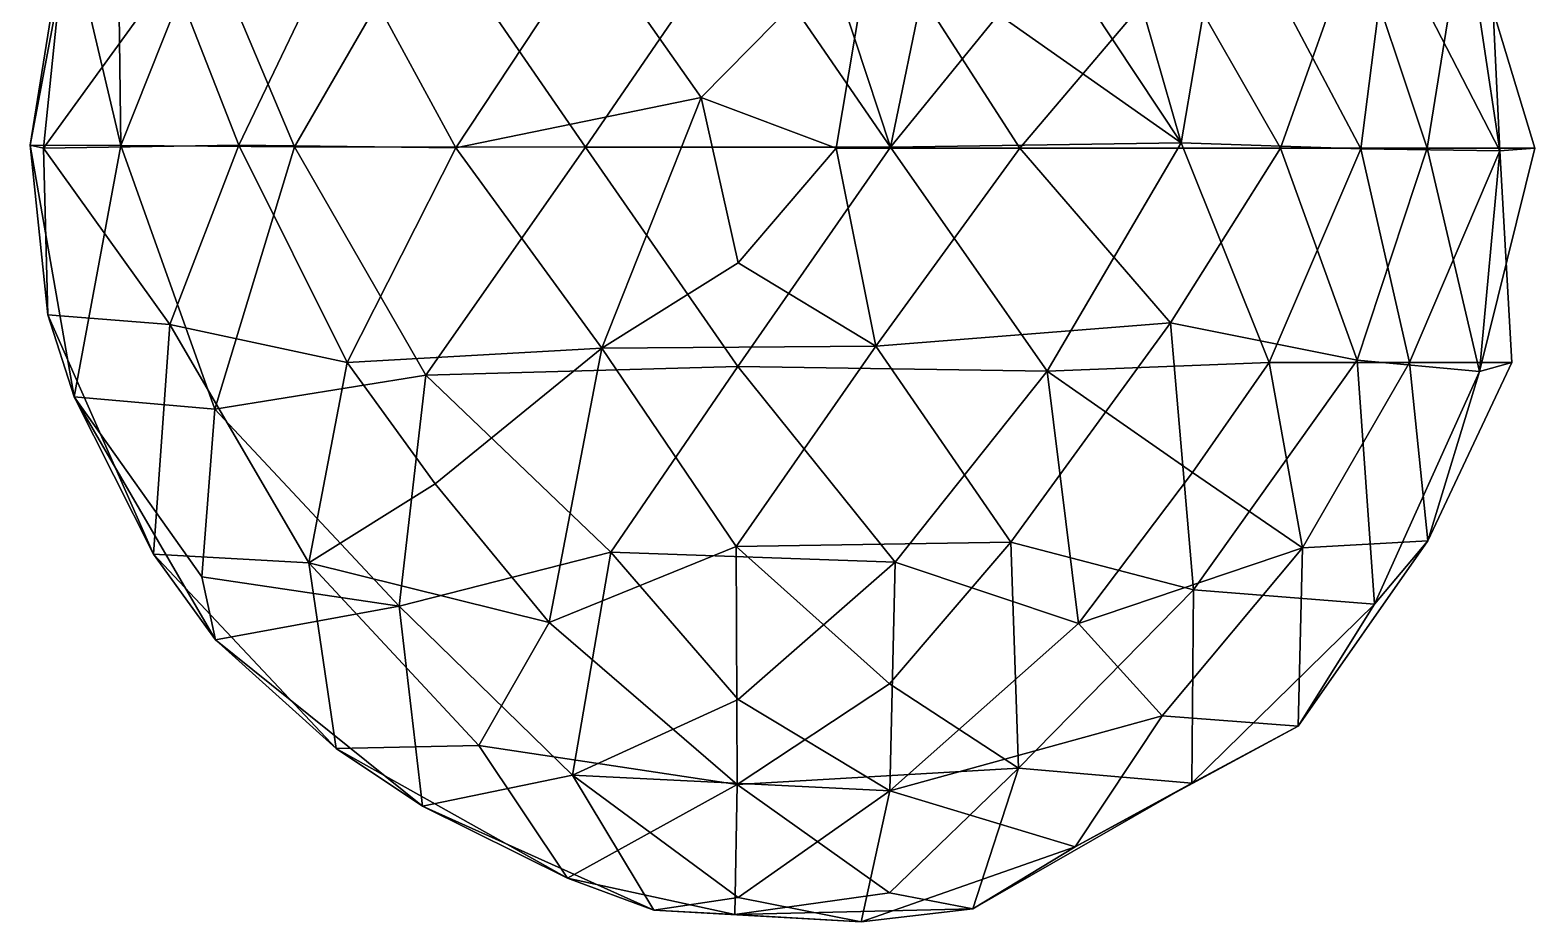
# Model space of a CAD drawing. Extents: x 290034 to 295698, y 4553723 to 4561693.
# Drawn here: x 292595.6 to 292720.7, y 4558700 to 4558774.2 of the extents above; entities that cross this region are included whole.
import ezdxf

# ---------------------------------------------------------------- set-up
doc = ezdxf.new("R2010")
doc.units = 0
doc.layers.add('Au_ppm_Pref_-_0_2', color=7, linetype='CONTINUOUS')

msp = doc.modelspace()

# ---------------------------------------------------------------- linework, layer by layer
at = {"layer": 'Au_ppm_Pref_-_0_2'}
for points in [[(292686.82, 4558780.5, 1844.8), (292694.89, 4558785.81, 1843.64), (292691.32, 4558764.84, 1845.03)], [(292691.32, 4558764.84, 1845.03), (292694.89, 4558785.81, 1843.64), (292706.27, 4558764.32, 1841.91)], [(292694.89, 4558785.81, 1843.64), (292708.52, 4558782.19, 1839.86), (292706.27, 4558764.32, 1841.91)], [(292595.55, 4558764.62, 1834.8), (292598.05, 4558777.92, 1829.31), (292598.61, 4558783.66, 1835.34)], [(292598.61, 4558783.66, 1835.34), (292603.09, 4558764.6, 1841.38), (292595.55, 4558764.62, 1834.8)], [(292603.09, 4558764.6, 1841.38), (292598.61, 4558783.66, 1835.34), (292602.87, 4558782.19, 1841.19)], [(292711.78, 4558764.38, 1824.17), (292714.88, 4558783.72, 1829.54), (292705.87, 4558782.09, 1823.33)], [(292711.78, 4558764.38, 1824.17), (292720.74, 4558764.38, 1829.31), (292714.88, 4558783.72, 1829.54)], [(292714.88, 4558783.72, 1829.54), (292720.74, 4558764.38, 1829.31), (292717.83, 4558764.15, 1834.94)], [(292714.88, 4558783.72, 1829.54), (292717.83, 4558764.15, 1834.94), (292716.96, 4558782.19, 1835.25)], [(292628.58, 4558783.61, 1845.32), (292617.55, 4558764.49, 1844.99), (292610.1, 4558782.19, 1844.29)], [(292641.76, 4558764.46, 1846.41), (292617.55, 4558764.49, 1844.99), (292628.58, 4558783.61, 1845.32)], [(292654.44, 4558782.96, 1846.05), (292641.76, 4558764.46, 1846.41), (292628.58, 4558783.61, 1845.32)], [(292667.13, 4558764.47, 1846.36), (292641.76, 4558764.46, 1846.41), (292654.44, 4558782.96, 1846.05)], [(292665.77, 4558783.22, 1817.69), (292642.29, 4558781.54, 1817.94), (292651.38, 4558768.61, 1814.57)], [(292665.77, 4558783.22, 1817.69), (292651.38, 4558768.61, 1814.57), (292662.61, 4558764.38, 1813.59)], [(292667.13, 4558764.47, 1846.36), (292654.44, 4558782.96, 1846.05), (292661.21, 4558782.45, 1845.9)], [(292667.13, 4558764.47, 1846.36), (292661.21, 4558782.45, 1845.9), (292670, 4558778.31, 1845.83)], [(292677.89, 4558764.39, 1818.4), (292665.77, 4558783.22, 1817.69), (292662.61, 4558764.38, 1813.59)], [(292677.89, 4558764.39, 1818.4), (292690.85, 4558779.65, 1818.94), (292665.77, 4558783.22, 1817.69)], [(292610.1, 4558782.19, 1844.29), (292603.09, 4558764.6, 1841.38), (292602.87, 4558782.19, 1841.19)], [(292617.55, 4558764.49, 1844.99), (292603.09, 4558764.6, 1841.38), (292610.1, 4558782.19, 1844.29)], [(292607.28, 4558779.05, 1824.15), (292612.91, 4558764.63, 1821.47), (292621.31, 4558782.19, 1819.63)], [(292630.97, 4558764.4, 1818.85), (292621.31, 4558782.19, 1819.63), (292612.91, 4558764.63, 1821.47)], [(292642.29, 4558781.54, 1817.94), (292621.31, 4558782.19, 1819.63), (292630.97, 4558764.4, 1818.85)], [(292642.29, 4558781.54, 1817.94), (292630.97, 4558764.4, 1818.85), (292651.38, 4558768.61, 1814.57)], [(292690.85, 4558779.65, 1818.94), (292699.57, 4558764.38, 1819.93), (292705.87, 4558782.09, 1823.33)], [(292699.57, 4558764.38, 1819.93), (292711.78, 4558764.38, 1824.17), (292705.87, 4558782.09, 1823.33)], [(292706.27, 4558764.32, 1841.91), (292708.52, 4558782.19, 1839.86), (292717.83, 4558764.15, 1834.94)], [(292716.96, 4558782.19, 1835.25), (292717.83, 4558764.15, 1834.94), (292708.52, 4558782.19, 1839.86)], [(292691.32, 4558764.84, 1845.03), (292683.89, 4558776.02, 1845.34), (292686.82, 4558780.5, 1844.8)], [(292596.66, 4558764.38, 1828.03), (292612.91, 4558764.63, 1821.47), (292607.28, 4558779.05, 1824.15)], [(292598.05, 4558777.92, 1829.31), (292596.66, 4558764.38, 1828.03), (292607.28, 4558779.05, 1824.15)], [(292677.89, 4558764.39, 1818.4), (292699.57, 4558764.38, 1819.93), (292690.85, 4558779.65, 1818.94)], [(292596.66, 4558764.38, 1828.03), (292598.05, 4558777.92, 1829.31), (292595.55, 4558764.62, 1834.8)], [(292667.13, 4558764.47, 1846.36), (292670, 4558778.31, 1845.83), (292676.11, 4558775.51, 1845.77)], [(292691.32, 4558764.84, 1845.03), (292667.13, 4558764.47, 1846.36), (292676.11, 4558775.51, 1845.77)], [(292683.89, 4558776.02, 1845.34), (292691.32, 4558764.84, 1845.03), (292676.11, 4558775.51, 1845.77)], [(292630.97, 4558764.4, 1818.85), (292643.12, 4558747.74, 1818.84), (292651.38, 4558768.61, 1814.57)], [(292643.12, 4558747.74, 1818.84), (292654.46, 4558754.84, 1814.26), (292651.38, 4558768.61, 1814.57)], [(292662.61, 4558764.38, 1813.59), (292651.38, 4558768.61, 1814.57), (292654.46, 4558754.84, 1814.26)], [(292599.23, 4558743.71, 1835.67), (292597.02, 4558750.52, 1829.31), (292595.55, 4558764.62, 1834.8)], [(292597.02, 4558750.52, 1829.31), (292596.66, 4558764.38, 1828.03), (292595.55, 4558764.62, 1834.8)], [(292599.23, 4558743.71, 1835.67), (292595.55, 4558764.62, 1834.8), (292603.09, 4558764.6, 1841.38)], [(292607.17, 4558749.71, 1824.11), (292612.91, 4558764.63, 1821.47), (292596.66, 4558764.38, 1828.03)], [(292597.02, 4558750.52, 1829.31), (292607.17, 4558749.71, 1824.11), (292596.66, 4558764.38, 1828.03)], [(292599.23, 4558743.71, 1835.67), (292603.09, 4558764.6, 1841.38), (292610.93, 4558742.69, 1842.37)], [(292617.55, 4558764.49, 1844.99), (292610.93, 4558742.69, 1842.37), (292603.09, 4558764.6, 1841.38)], [(292607.17, 4558749.71, 1824.11), (292621.93, 4558746.56, 1819.92), (292612.91, 4558764.63, 1821.47)], [(292628.48, 4558745.5, 1845.25), (292610.93, 4558742.69, 1842.37), (292617.55, 4558764.49, 1844.99)], [(292630.97, 4558764.4, 1818.85), (292612.91, 4558764.63, 1821.47), (292621.93, 4558746.56, 1819.92)], [(292641.76, 4558764.46, 1846.41), (292628.48, 4558745.5, 1845.25), (292617.55, 4558764.49, 1844.99)], [(292630.97, 4558764.4, 1818.85), (292621.93, 4558746.56, 1819.92), (292643.12, 4558747.74, 1818.84)], [(292654.44, 4558746.22, 1846.22), (292628.48, 4558745.5, 1845.25), (292641.76, 4558764.46, 1846.41)], [(292667.13, 4558764.47, 1846.36), (292654.44, 4558746.22, 1846.22), (292641.76, 4558764.46, 1846.41)], [(292667.13, 4558764.47, 1846.36), (292680.17, 4558745.84, 1845.61), (292654.44, 4558746.22, 1846.22)], [(292665.92, 4558747.91, 1818.56), (292662.61, 4558764.38, 1813.59), (292654.46, 4558754.84, 1814.26)], [(292677.89, 4558764.39, 1818.4), (292662.61, 4558764.38, 1813.59), (292665.92, 4558747.91, 1818.56)], [(292677.89, 4558764.39, 1818.4), (292665.92, 4558747.91, 1818.56), (292690.43, 4558749.87, 1819.4)], [(292667.13, 4558764.47, 1846.36), (292691.32, 4558764.84, 1845.03), (292680.17, 4558745.84, 1845.61)], [(292677.89, 4558764.39, 1818.4), (292690.43, 4558749.87, 1819.4), (292699.57, 4558764.38, 1819.93)], [(292680.17, 4558745.84, 1845.61), (292691.32, 4558764.84, 1845.03), (292698.64, 4558746.56, 1844.2)], [(292699.57, 4558764.38, 1819.93), (292690.43, 4558749.87, 1819.4), (292705.95, 4558746.74, 1823.48)], [(292691.32, 4558764.84, 1845.03), (292706.27, 4558764.32, 1841.91), (292698.64, 4558746.56, 1844.2)], [(292710.31, 4558746.56, 1840.11), (292698.64, 4558746.56, 1844.2), (292706.27, 4558764.32, 1841.91)], [(292711.78, 4558764.38, 1824.17), (292699.57, 4558764.38, 1819.93), (292705.95, 4558746.74, 1823.48)], [(292711.78, 4558764.38, 1824.17), (292705.95, 4558746.74, 1823.48), (292716.12, 4558745.82, 1829.42)], [(292706.27, 4558764.32, 1841.91), (292717.83, 4558764.15, 1834.94), (292710.31, 4558746.56, 1840.11)], [(292710.31, 4558746.56, 1840.11), (292717.83, 4558764.15, 1834.94), (292718.81, 4558746.56, 1835.25)], [(292711.78, 4558764.38, 1824.17), (292716.12, 4558745.82, 1829.42), (292720.74, 4558764.38, 1829.31)], [(292720.74, 4558764.38, 1829.31), (292716.12, 4558745.82, 1829.42), (292717.83, 4558764.15, 1834.94)], [(292718.81, 4558746.56, 1835.25), (292717.83, 4558764.15, 1834.94), (292716.12, 4558745.82, 1829.42)], [(292643.12, 4558747.74, 1818.84), (292665.92, 4558747.91, 1818.56), (292654.46, 4558754.84, 1814.26)], [(292605.81, 4558730.63, 1830.12), (292597.02, 4558750.52, 1829.31), (292599.23, 4558743.71, 1835.67)], [(292605.81, 4558730.63, 1830.12), (292607.17, 4558749.71, 1824.11), (292597.02, 4558750.52, 1829.31)], [(292665.92, 4558747.91, 1818.56), (292677.13, 4558731.62, 1819.59), (292690.43, 4558749.87, 1819.4)], [(292690.43, 4558749.87, 1819.4), (292677.13, 4558731.62, 1819.59), (292692.33, 4558727.64, 1822.79)], [(292690.43, 4558749.87, 1819.4), (292692.33, 4558727.64, 1822.79), (292705.95, 4558746.74, 1823.48)], [(292605.81, 4558730.63, 1830.12), (292618.74, 4558729.9, 1823.67), (292607.17, 4558749.71, 1824.11)], [(292618.74, 4558729.9, 1823.67), (292621.93, 4558746.56, 1819.92), (292607.17, 4558749.71, 1824.11)], [(292643.12, 4558747.74, 1818.84), (292621.93, 4558746.56, 1819.92), (292629.26, 4558736.47, 1820.01)], [(292643.12, 4558747.74, 1818.84), (292629.26, 4558736.47, 1820.01), (292638.74, 4558724.92, 1820.63)], [(292643.12, 4558747.74, 1818.84), (292638.74, 4558724.92, 1820.63), (292654.28, 4558731.25, 1819.86)], [(292665.92, 4558747.91, 1818.56), (292643.12, 4558747.74, 1818.84), (292654.28, 4558731.25, 1819.86)], [(292665.92, 4558747.91, 1818.56), (292654.28, 4558731.25, 1819.86), (292677.13, 4558731.62, 1819.59)], [(292618.74, 4558729.9, 1823.67), (292629.26, 4558736.47, 1820.01), (292621.93, 4558746.56, 1819.92)], [(292654.44, 4558746.22, 1846.22), (292643.87, 4558730.79, 1845.5), (292628.48, 4558745.5, 1845.25)], [(292654.44, 4558746.22, 1846.22), (292667.53, 4558729.96, 1845.31), (292643.87, 4558730.79, 1845.5)], [(292667.53, 4558729.96, 1845.31), (292654.44, 4558746.22, 1846.22), (292680.17, 4558745.84, 1845.61)], [(292680.17, 4558745.84, 1845.61), (292698.64, 4558746.56, 1844.2), (292692.26, 4558737.4, 1844.24)], [(292701.42, 4558731.15, 1840.49), (292692.26, 4558737.4, 1844.24), (292698.64, 4558746.56, 1844.2)], [(292692.33, 4558727.64, 1822.79), (292707.39, 4558726.47, 1829.52), (292705.95, 4558746.74, 1823.48)], [(292710.31, 4558746.56, 1840.11), (292701.42, 4558731.15, 1840.49), (292698.64, 4558746.56, 1844.2)], [(292701.42, 4558731.15, 1840.49), (292710.31, 4558746.56, 1840.11), (292711.82, 4558731.72, 1835.25)], [(292716.12, 4558745.82, 1829.42), (292705.95, 4558746.74, 1823.48), (292707.39, 4558726.47, 1829.52)], [(292718.81, 4558746.56, 1835.25), (292711.82, 4558731.72, 1835.25), (292710.31, 4558746.56, 1840.11)], [(292711.82, 4558731.72, 1835.25), (292718.81, 4558746.56, 1835.25), (292716.12, 4558745.82, 1829.42)], [(292628.48, 4558745.5, 1845.25), (292626.26, 4558726.28, 1842.55), (292610.93, 4558742.69, 1842.37)], [(292643.87, 4558730.79, 1845.5), (292626.26, 4558726.28, 1842.55), (292628.48, 4558745.5, 1845.25)], [(292680.17, 4558745.84, 1845.61), (292682.76, 4558724.85, 1843.95), (292667.53, 4558729.96, 1845.31)], [(292680.17, 4558745.84, 1845.61), (292692.26, 4558737.4, 1844.24), (292682.76, 4558724.85, 1843.95)], [(292707.39, 4558726.47, 1829.52), (292711.82, 4558731.72, 1835.25), (292716.12, 4558745.82, 1829.42)], [(292609.84, 4558728.74, 1838.47), (292599.23, 4558743.71, 1835.67), (292610.93, 4558742.69, 1842.37)], [(292609.84, 4558728.74, 1838.47), (292610.97, 4558723.48, 1836.16), (292599.23, 4558743.71, 1835.67)], [(292599.23, 4558743.71, 1835.67), (292610.97, 4558723.48, 1836.16), (292605.81, 4558730.63, 1830.12)], [(292626.26, 4558726.28, 1842.55), (292609.84, 4558728.74, 1838.47), (292610.93, 4558742.69, 1842.37)], [(292701.42, 4558731.15, 1840.49), (292682.76, 4558724.85, 1843.95), (292692.26, 4558737.4, 1844.24)], [(292618.74, 4558729.9, 1823.67), (292638.74, 4558724.92, 1820.63), (292629.26, 4558736.47, 1820.01)], [(292654.28, 4558731.25, 1819.86), (292638.74, 4558724.92, 1820.63), (292654.38, 4558711.47, 1823.58)], [(292654.28, 4558731.25, 1819.86), (292667.06, 4558719.82, 1820.4), (292677.13, 4558731.62, 1819.59)], [(292654.28, 4558731.25, 1819.86), (292654.38, 4558711.47, 1823.58), (292667.06, 4558719.82, 1820.4)], [(292677.13, 4558731.62, 1819.59), (292667.06, 4558719.82, 1820.4), (292677.78, 4558712.81, 1824.03)], [(292677.13, 4558731.62, 1819.59), (292677.78, 4558712.81, 1824.03), (292692.33, 4558727.64, 1822.79)], [(292701.42, 4558731.15, 1840.49), (292689.74, 4558717.17, 1840.3), (292682.76, 4558724.85, 1843.95)], [(292689.74, 4558717.17, 1840.3), (292701.42, 4558731.15, 1840.49), (292701.06, 4558716.3, 1835.25)], [(292701.42, 4558731.15, 1840.49), (292711.82, 4558731.72, 1835.25), (292701.06, 4558716.3, 1835.25)], [(292701.06, 4558716.3, 1835.25), (292711.82, 4558731.72, 1835.25), (292707.39, 4558726.47, 1829.52)], [(292605.81, 4558730.63, 1830.12), (292621.01, 4558714.45, 1830.08), (292618.74, 4558729.9, 1823.67)], [(292621.01, 4558714.45, 1830.08), (292605.81, 4558730.63, 1830.12), (292610.97, 4558723.48, 1836.16)], [(292621.01, 4558714.45, 1830.08), (292632.88, 4558714.71, 1824.73), (292618.74, 4558729.9, 1823.67)], [(292632.88, 4558714.71, 1824.73), (292638.74, 4558724.92, 1820.63), (292618.74, 4558729.9, 1823.67)], [(292640.68, 4558712.23, 1840.39), (292626.26, 4558726.28, 1842.55), (292643.87, 4558730.79, 1845.5)], [(292640.68, 4558712.23, 1840.39), (292643.87, 4558730.79, 1845.5), (292654.46, 4558718.52, 1844.6)], [(292654.46, 4558718.52, 1844.6), (292643.87, 4558730.79, 1845.5), (292667.53, 4558729.96, 1845.31)], [(292667.07, 4558710.94, 1841.18), (292654.46, 4558718.52, 1844.6), (292667.53, 4558729.96, 1845.31)], [(292667.07, 4558710.94, 1841.18), (292667.53, 4558729.96, 1845.31), (292682.76, 4558724.85, 1843.95)], [(292609.84, 4558728.74, 1838.47), (292626.26, 4558726.28, 1842.55), (292610.97, 4558723.48, 1836.16)], [(292692.21, 4558711.57, 1829.25), (292692.33, 4558727.64, 1822.79), (292677.78, 4558712.81, 1824.03)], [(292707.39, 4558726.47, 1829.52), (292692.33, 4558727.64, 1822.79), (292692.21, 4558711.57, 1829.25)], [(292626.26, 4558726.28, 1842.55), (292628.2, 4558709.66, 1835.15), (292610.97, 4558723.48, 1836.16)], [(292628.2, 4558709.66, 1835.15), (292626.26, 4558726.28, 1842.55), (292640.68, 4558712.23, 1840.39)], [(292692.21, 4558711.57, 1829.25), (292701.06, 4558716.3, 1835.25), (292707.39, 4558726.47, 1829.52)], [(292632.88, 4558714.71, 1824.73), (292654.38, 4558711.47, 1823.58), (292638.74, 4558724.92, 1820.63)], [(292689.74, 4558717.17, 1840.3), (292667.07, 4558710.94, 1841.18), (292682.76, 4558724.85, 1843.95)], [(292610.97, 4558723.48, 1836.16), (292628.2, 4558709.66, 1835.15), (292621.01, 4558714.45, 1830.08)], [(292654.38, 4558711.47, 1823.58), (292677.78, 4558712.81, 1824.03), (292667.06, 4558719.82, 1820.4)], [(292667.07, 4558710.94, 1841.18), (292640.68, 4558712.23, 1840.39), (292654.46, 4558718.52, 1844.6)], [(292667.07, 4558710.94, 1841.18), (292689.74, 4558717.17, 1840.3), (292682.49, 4558706.28, 1835.65)], [(292701.06, 4558716.3, 1835.25), (292682.49, 4558706.28, 1835.65), (292689.74, 4558717.17, 1840.3)], [(292692.21, 4558711.57, 1829.25), (292682.49, 4558706.28, 1835.65), (292701.06, 4558716.3, 1835.25)], [(292640.25, 4558703.67, 1829.5), (292632.88, 4558714.71, 1824.73), (292621.01, 4558714.45, 1830.08)], [(292640.25, 4558703.67, 1829.5), (292621.01, 4558714.45, 1830.08), (292628.2, 4558709.66, 1835.15)], [(292654.38, 4558711.47, 1823.58), (292632.88, 4558714.71, 1824.73), (292640.25, 4558703.67, 1829.5)], [(292654.38, 4558711.47, 1823.58), (292667.06, 4558702.44, 1826.49), (292677.78, 4558712.81, 1824.03)], [(292673.98, 4558701.13, 1829.31), (292677.78, 4558712.81, 1824.03), (292667.06, 4558702.44, 1826.49)], [(292673.98, 4558701.13, 1829.31), (292692.21, 4558711.57, 1829.25), (292677.78, 4558712.81, 1824.03)], [(292647.45, 4558701.01, 1835.25), (292628.2, 4558709.66, 1835.15), (292640.68, 4558712.23, 1840.39)], [(292654.18, 4558700.65, 1830.08), (292654.38, 4558711.47, 1823.58), (292640.25, 4558703.67, 1829.5)], [(292647.45, 4558701.01, 1835.25), (292640.68, 4558712.23, 1840.39), (292654.46, 4558702.05, 1838.21)], [(292654.46, 4558702.05, 1838.21), (292640.68, 4558712.23, 1840.39), (292667.07, 4558710.94, 1841.18)], [(292654.38, 4558711.47, 1823.58), (292654.18, 4558700.65, 1830.08), (292667.06, 4558702.44, 1826.49)], [(292692.21, 4558711.57, 1829.25), (292673.98, 4558701.13, 1829.31), (292682.49, 4558706.28, 1835.65)], [(292664.68, 4558700.03, 1834.07), (292654.46, 4558702.05, 1838.21), (292667.07, 4558710.94, 1841.18)], [(292682.49, 4558706.28, 1835.65), (292664.68, 4558700.03, 1834.07), (292667.07, 4558710.94, 1841.18)], [(292640.25, 4558703.67, 1829.5), (292628.2, 4558709.66, 1835.15), (292647.45, 4558701.01, 1835.25)], [(292673.98, 4558701.13, 1829.31), (292664.68, 4558700.03, 1834.07), (292682.49, 4558706.28, 1835.65)], [(292654.18, 4558700.65, 1830.08), (292640.25, 4558703.67, 1829.5), (292647.45, 4558701.01, 1835.25)], [(292654.18, 4558700.65, 1830.08), (292673.98, 4558701.13, 1829.31), (292667.06, 4558702.44, 1826.49)], [(292647.45, 4558701.01, 1835.25), (292654.46, 4558702.05, 1838.21), (292664.68, 4558700.03, 1834.07)], [(292654.18, 4558700.65, 1830.08), (292664.68, 4558700.03, 1834.07), (292673.98, 4558701.13, 1829.31)], [(292647.45, 4558701.01, 1835.25), (292664.68, 4558700.03, 1834.07), (292654.18, 4558700.65, 1830.08)]]:
    msp.add_3dface(points, dxfattribs=at)

doc.saveas('drawing.dxf')
